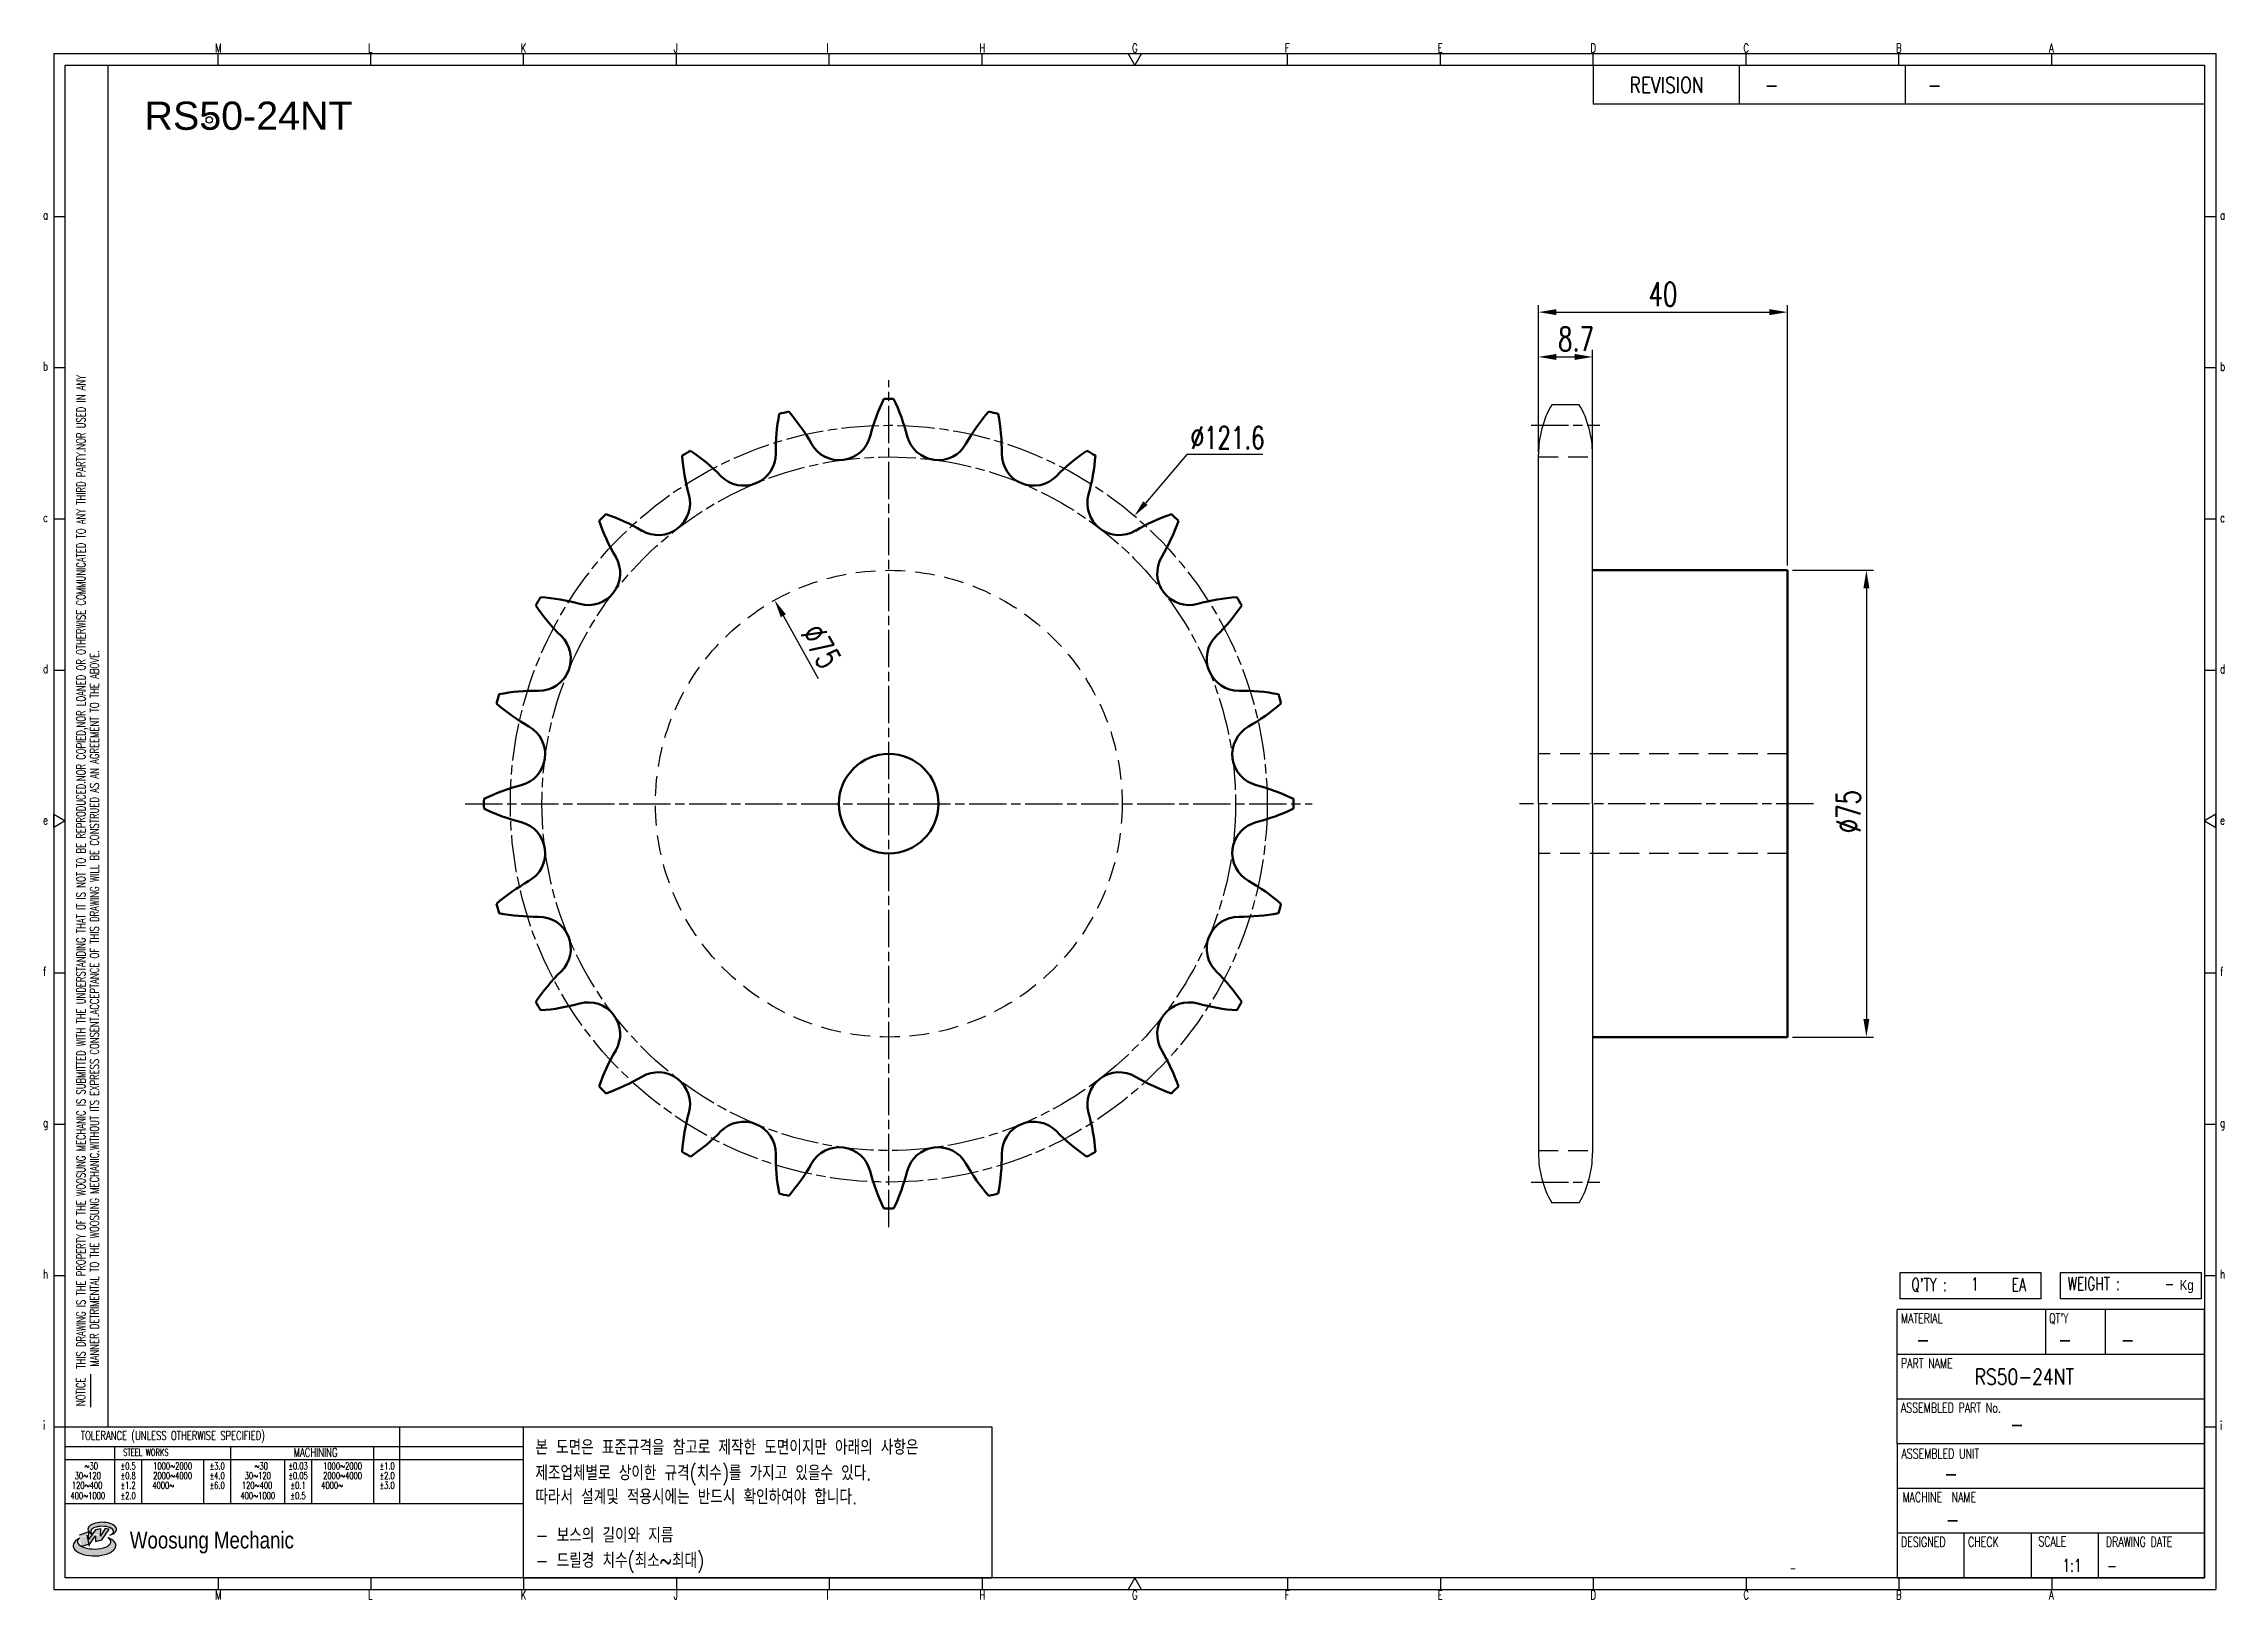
# Model space of a CAD drawing. Header units: millimetres. Extents: x 8308 to 8658, y 4750 to 5000.
import ezdxf
from ezdxf.enums import TextEntityAlignment as Align

# ---------------------------------------------------------------- set-up
doc = ezdxf.new("R2010")
doc.units = ezdxf.units.MM
for name, pattern in [('AM_ISO08W050', [18, 12, -1.5, 3, -1.5]), ('AM_ISO08W050x2', [9, 6, -0.75, 1.5, -0.75]), ('HIDDEN', [9.525, 6.35, -3.175])]:
    doc.linetypes.add(name, pattern=pattern)
for name, color, linetype, lineweight in [('1', 7, 'Continuous', 50), ('22', 30, 'AM_ISO08W050', 25), ('23', 40, 'AM_ISO08W050', 25), ('VIS', 7, 'Continuous', 50)]:
    doc.layers.add(name, color=color, linetype=linetype, lineweight=lineweight)
for name, color, linetype in [('HL', 2, 'HIDDEN'), ('S-DIM', 7, 'Continuous'), ('TITLE', 7, 'Continuous'), ('도면레이아웃', 7, 'Continuous')]:
    doc.layers.add(name, color=color, linetype=linetype)
doc.styles.add('HAN', font='ROMANS.shx', dxfattribs={"width": 0.7, "bigfont": 'whgtxt.shx'})
doc.styles.add('HKD_ST2', font='romans.shx', dxfattribs={"width": 0.7, "height": 4, "bigfont": '@extfont2.shx'})
doc.styles.add('HSG', font='SIMPLEX.shx', dxfattribs={"width": 0.7, "bigfont": 'HSG.shx'})
doc.styles.add('ROMANS', font='romans.shx', dxfattribs={"width": 0.7, "bigfont": 'whgtxt.shx'})
doc.styles.add('SLDTEXTSTYLE4', font='arial.ttf', dxfattribs={"width": 0.8})
doc.styles.get("Standard").update_dxf_attribs({"font": 'arial.ttf'})
doc.dimstyles.new('APP4', dxfattribs={"dimscale": 1.6, "dimtxt": 2.4, "dimasz": 1.8, "dimexe": 0.7, "dimexo": 0.5, "dimgap": 0.6, "dimtad": 1, "dimtoh": 1, "dimdec": 1, "dimrnd": 0.01, "dimzin": 9, "dimdsep": 46, "dimtxsty": 'HSG', "dimcen": 0, "dimclrd": 1, "dimclre": 1, "dimclrt": 256, "dimazin": 2, "dimtp": 1, "dimtm": 1, "dimtfac": 0.5, "dimtdec": 1, "dimtofl": 0, "dimtmove": 0, "dimatfit": 3, "dimfxl": 0, "dimtvp": 1, "dimtolj": 2, "dimlwd": -1, "dimlwe": -1, "dimarcsym": 0})
doc.dimstyles.new('APP6', dxfattribs={"dimscale": 1.5, "dimtxt": 2.4, "dimasz": 1.8, "dimexe": 0.7, "dimexo": 0.5, "dimgap": 0.6, "dimtad": 1, "dimtoh": 1, "dimdec": 1, "dimrnd": 0.01, "dimzin": 9, "dimdsep": 46, "dimtxsty": 'HSG', "dimcen": 0, "dimclrd": 1, "dimclre": 1, "dimclrt": 256, "dimazin": 2, "dimtp": 1, "dimtm": 1, "dimtfac": 0.5, "dimtdec": 1, "dimtofl": 0, "dimtmove": 0, "dimatfit": 3, "dimfxl": 0, "dimtvp": 1, "dimtolj": 2, "dimlwd": -1, "dimlwe": -1, "dimarcsym": 0})

# ---------------------------------------------------------------- blocks, each defined once
blk = doc.blocks.new('SUYWSHJH')
at = {"layer": '도면레이아웃'}
h = blk.add_hatch(color=10, dxfattribs=at)
h.paths.add_polyline_path([(1.544, 35.177), (1.554, 34.966), (1.779, 35.034), (2.054, 35.422), (1.908, 35.446), (1.728, 35.167), (1.741, 35.439), (1.547, 35.405), (1.292, 35.041), (1.295, 35.33), (0.943, 35.208), (1.03, 34.8), (1.336, 34.885)])
edge = h.paths.add_edge_path()
edge.add_ellipse((1.795, 35.421), major_axis=(-0.53, 0), ratio=0.487785, start_angle=122.36065, end_angle=403.39574)
edge.add_line((1.411, 35.244), (1.419, 35.261))
edge.add_ellipse((1.798, 35.344), major_axis=(-0.423, 0), ratio=0.444396, start_angle=131.58977, end_angle=386.19408, ccw=False)
edge = h.paths.add_edge_path()
edge.add_ellipse((1.512, 34.815), major_axis=(-0.793, 0), ratio=0.480113, start_angle=314.67633, end_angle=590.85213)
edge.add_ellipse((1.501, 34.958), major_axis=(-0.62, 0), ratio=0.43311, start_angle=331.7024, end_angle=574.42495, ccw=False)
for p, q in [((0, 90.118), (80.15, 90.118)), ((0, 90.118), (0, 33.191)), ((6.089, 89.693), (6.089, 90.118)), ((11.753, 89.693), (11.753, 90.118)), ((17.418, 89.693), (17.418, 90.118)), ((23.082, 89.693), (23.082, 90.118)), ((28.746, 89.693), (28.746, 90.118)), ((34.411, 89.693), (34.411, 90.118)), ((45.739, 89.693), (45.739, 90.118)), ((51.404, 89.693), (51.404, 90.118)), ((57.068, 89.693), (57.068, 90.118)), ((62.732, 89.693), (62.732, 90.118)), ((68.397, 89.693), (68.397, 90.118)), ((74.061, 89.693), (74.061, 90.118)), ((80.15, 90.118), (80.15, 33.191)), ((0, 84.085), (0.425, 84.085)), ((79.725, 84.085), (80.15, 84.085)), ((0, 78.478), (0.425, 78.478)), ((79.725, 78.478), (80.15, 78.478)), ((0, 72.87), (0.425, 72.87)), ((79.725, 72.87), (80.15, 72.87)), ((0, 67.262), (0.425, 67.262)), ((79.725, 67.262), (80.15, 67.262)), ((0, 56.047), (0.425, 56.047)), ((79.725, 56.047), (80.15, 56.047)), ((0, 50.439), (0.425, 50.439)), ((79.725, 50.439), (80.15, 50.439)), ((0, 44.832), (0.425, 44.832)), ((79.725, 44.832), (80.15, 44.832)), ((1.377, 39.947), (1.377, 41.174)), ((0, 39.224), (0.425, 39.224)), ((79.725, 39.224), (80.15, 39.224)), ((0, 33.191), (80.15, 33.191)), ((6.089, 33.616), (6.089, 33.191)), ((11.753, 33.616), (11.753, 33.191)), ((17.418, 33.616), (17.418, 33.191)), ((23.082, 33.616), (23.082, 33.191)), ((28.746, 33.616), (28.746, 33.191)), ((34.411, 33.616), (34.411, 33.191)), ((45.739, 33.616), (45.739, 33.191)), ((51.404, 33.616), (51.404, 33.191)), ((57.068, 33.616), (57.068, 33.191)), ((62.732, 33.616), (62.732, 33.191)), ((68.397, 33.616), (68.397, 33.191)), ((74.061, 33.616), (74.061, 33.191))]:
    blk.add_line(p, q)
at = {"color": 2}
for p, q in [((2.017, 39.224), (2.017, 89.693)), ((0.425, 39.224), (17.418, 39.224)), ((12.816, 39.224), (12.816, 36.382)), ((17.418, 33.616), (17.418, 39.224)), ((0.425, 38.487), (17.418, 38.487)), ((0.425, 38.012), (17.418, 38.012)), ((2.257, 38.487), (2.257, 36.382)), ((3.257, 38.012), (3.257, 36.382)), ((5.557, 38.012), (5.557, 36.382)), ((6.557, 38.5), (6.557, 36.382)), ((8.557, 38.012), (8.557, 36.382)), ((9.557, 38.026), (9.557, 36.382)), ((11.857, 38.487), (11.857, 36.382)), ((0.425, 36.382), (17.418, 36.382))]:
    blk.add_line(p, q, dxfattribs=at)
at = {"color": 6, "ltscale": 0.5}
for p, q in [((57.068, 89.693), (57.068, 88.246)), ((62.47, 89.693), (62.47, 88.246)), ((68.635, 89.693), (68.635, 88.246)), ((79.725, 88.246), (57.068, 88.246)), ((68.336, 38.59), (68.336, 43.563)), ((79.725, 43.563), (68.336, 43.563)), ((73.827, 43.563), (73.827, 41.905)), ((76.037, 43.563), (76.037, 41.905)), ((79.725, 38.59), (79.725, 43.563)), ((79.725, 41.905), (68.336, 41.905)), ((79.725, 40.248), (68.336, 40.248)), ((68.336, 38.59), (68.336, 33.616)), ((79.725, 38.59), (68.336, 38.59)), ((79.725, 33.616), (79.725, 38.59)), ((79.725, 36.932), (68.336, 36.932)), ((79.725, 35.274), (68.336, 35.274)), ((70.822, 33.616), (70.822, 35.274)), ((73.309, 33.616), (73.309, 35.274)), ((75.796, 33.616), (75.796, 35.274)), ((68.336, 33.616), (79.725, 33.616))]:
    blk.add_line(p, q, dxfattribs=at)
for points in [[(40.075, 89.693), (39.83, 90.118), (40.32, 90.118)], [(0.425, 89.693), (79.725, 89.693), (79.725, 33.616), (0.425, 33.616)], [(0.425, 61.679), (0, 61.433), (0, 61.924)], [(79.725, 61.679), (80.15, 61.433), (80.15, 61.924)], [(40.075, 33.616), (39.83, 33.191), (40.32, 33.191)]]:
    blk.add_lwpolyline(points, close=True)
at = {"layer": 'TITLE', "color": 20}
for p, q in [((68.449, 43.961), (68.449, 44.936)), ((68.449, 44.936), (73.654, 44.936)), ((73.654, 44.936), (73.654, 43.961)), ((74.39, 43.961), (74.39, 44.936)), ((74.39, 44.936), (79.595, 44.936)), ((79.595, 44.936), (79.595, 43.961)), ((73.654, 43.961), (68.449, 43.961)), ((79.595, 43.961), (74.39, 43.961))]:
    blk.add_line(p, q, dxfattribs=at)
at = {"layer": '도면레이아웃'}
for p, q in [((1.295, 35.33), (0.943, 35.208)), ((1.03, 34.8), (1.336, 34.885)), ((1.224, 35.208), (1.311, 34.8)), ((1.224, 35.208), (1.224, 35.208)), ((1.547, 35.405), (1.292, 35.041)), ((1.292, 35.041), (1.295, 35.33)), ((1.336, 34.885), (1.544, 35.177)), ((1.419, 35.261), (1.411, 35.244)), ((1.544, 35.177), (1.554, 34.966)), ((1.741, 35.439), (1.547, 35.405)), ((1.554, 34.966), (1.779, 35.034)), ((1.908, 35.446), (1.728, 35.167)), ((1.728, 35.167), (1.741, 35.439)), ((1.779, 35.034), (2.054, 35.422)), ((2.054, 35.422), (1.908, 35.446))]:
    blk.add_line(p, q, dxfattribs=at)
for centre, major_axis, ratio, start_param, end_param in [((1.795, 35.421), (-0.53, 0), 0.487785, 2.135596, 7.040584), ((1.512, 34.815), (-0.793, 0), 0.480113, 5.492138, 10.312315), ((1.501, 34.958), (-0.62, 0), 0.43311, 5.789299, 10.025607), ((1.798, 35.344), (-0.423, 0), 0.444396, 2.296675, 6.740358)]:
    blk.add_ellipse(centre, major_axis=major_axis, ratio=ratio, start_param=start_param, end_param=end_param, dxfattribs=at)
at = {"color": 4, "style": 'HKD_ST2', "width": 0.7}
for s, p in [('M', (5.988, 90.164)), ('L', (11.652, 90.164)), ('K', (17.316, 90.164)), ('J', (22.981, 90.164)), ('I', (28.645, 90.164)), ('H', (34.309, 90.164)), ('G', (39.974, 90.164)), ('F', (45.638, 90.164)), ('E', (51.302, 90.164)), ('D', (56.967, 90.164)), ('C', (62.631, 90.164)), ('B', (68.295, 90.164)), ('A', (73.96, 90.164)), ('a', (-0.395, 83.976)), ('a', (80.305, 83.97)), ('b', (-0.395, 78.368)), ('b', (80.305, 78.362)), ('c', (-0.395, 72.76)), ('c', (80.305, 72.754)), ('d', (-0.395, 67.153)), ('d', (80.305, 67.147)), ('e', (-0.395, 61.545)), ('e', (80.305, 61.539)), ('f', (-0.395, 55.937)), ('f', (80.305, 55.931)), ('g', (-0.395, 50.33)), ('g', (80.305, 50.324)), ('h', (-0.395, 44.722)), ('h', (80.305, 44.716)), ('i', (-0.395, 39.114)), ('i', (80.305, 39.108)), ('M', (5.988, 32.824)), ('L', (11.652, 32.824)), ('K', (17.316, 32.824)), ('J', (22.981, 32.824)), ('I', (28.645, 32.824)), ('H', (34.309, 32.824)), ('G', (39.974, 32.824)), ('F', (45.638, 32.824)), ('E', (51.302, 32.824)), ('D', (56.967, 32.824)), ('C', (62.631, 32.824)), ('B', (68.295, 32.824)), ('A', (73.96, 32.824))]:
    blk.add_text(s, height=0.326, dxfattribs=at).set_placement(p)
for s, height, style, width, p in [('REVISION', 0.5806, 'HAN', 0.8, (58.415, 88.664)), ('-', 0.581, 'HAN', 0.8, (63.426, 88.664)), ('-', 0.581, 'HAN', 0.8, (69.468, 88.664)), ("Q'TY : ", 0.4746, 'HKD_ST2', 0.7, (68.857, 44.253)), ('1', 0.475, 'HKD_ST2', 0.7, (71.071, 44.275)), ('EA', 0.4746, 'HKD_ST2', 0.7, (72.578, 44.253)), ('WEIGHT : ', 0.4746, 'HKD_ST2', 0.7, (74.65, 44.286)), ('-', 0.581, 'HAN', 0.8, (69.029, 42.157)), ('-', 0.581, 'HAN', 0.8, (74.289, 42.157)), ('-', 0.581, 'HAN', 0.8, (76.623, 42.157)), ('-', 0.581, 'HAN', 0.8, (72.515, 39.013)), ('-', 0.581, 'HAN', 0.8, (70.067, 37.189)), ('-', 0.581, 'HAN', 0.8, (70.126, 35.48)), ('1:1', 0.4746, 'HKD_ST2', 0.7, (74.458, 33.848)), ('-', 0.475, 'HKD_ST2', 0.7, (76.112, 33.837))]:
    blk.add_text(s, height=height, dxfattribs=dict(style=style, width=width)).set_placement(p)
at = {"color": 6, "style": 'HKD_ST2', "width": 0.7}
for s, p in [(' THIS DRAWING IS THE PROPERTY OF THE WOOSUNG MECHANIC IS SUBMITTED WITH THE UNDERSTANDING THAT IT IS NOT TO BE REPRODUCED.NOR COPIED,NOR LOANED OR OTHERWISE COMMUNICATED TO ANY THIRD PARTY.NOR USED IN ANY', (1.173, 41.217)), ('MANNER DETRIMENTAL TO THE WOOSUNG MECHANIC.WITHOUT ITS EXPRESS CONSENT.ACCEPTANCE OF THIS DRAWING WILL BE CONSTRUED AS AN AGREEMENT TO THE ABOVE.', (1.672, 41.447))]:
    blk.add_text(s, height=0.326266, rotation=90, dxfattribs=at).set_placement(p)
at = {"style": 'HKD_ST2', "width": 0.7}
blk.add_text('-', height=0.475, dxfattribs=at).set_placement((78.613, 44.286), align=Align.RIGHT)
at = {"color": 4, "style": 'HKD_ST2', "width": 0.7}
for s, height, p in [('MATERIAL', 0.3651, (68.474, 43.425)), ("QT'Y", 0.3651, (73.965, 43.425)), ('PART NAME', 0.3651, (68.474, 41.756)), ('ASSEMBLED PART No.', 0.36511, (68.474, 40.109)), ('ASSEMBLED UNIT', 0.36511, (68.49, 38.408)), ('MACHINE  NAME', 0.36511, (68.532, 36.794)), ('DESIGNED', 0.3651, (68.474, 35.136)), ('CHECK', 0.3651, (70.961, 35.136)), ('SCALE', 0.3651, (73.566, 35.153)), ('DRAWING DATE', 0.36511, (76.071, 35.141))]:
    blk.add_text(s, height=height, dxfattribs=at).set_placement(p, align=Align.TOP_LEFT)
at = {"style": 'HKD_ST2', "width": 0.7}
blk.add_text('NOTICE', height=0.3263, rotation=90, dxfattribs=at).set_placement((1.163, 39.988))
for s, height, style, width, p in [('TOLERANCE (UNLESS OTHERWISE SPECIFIED)', 0.32627, 'HKD_ST2', 0.7, (4.417, 38.896)), ('-', 0.326, 'ROMANS', 0.65, (64.469, 33.975))]:
    blk.add_text(s, height=height, dxfattribs=dict(style=style, width=width)).set_placement(p, align=Align.MIDDLE_CENTER)
at = {"color": 4, "style": 'HKD_ST2', "width": 0.7}
for s, height, p in [('STEEL WORKS', 0.26101, (3.416, 38.268)), ('MACHINING', 0.3263, (9.707, 38.27)), ('%%P0.5', 0.261, (2.757, 37.762)), ('%%P0.8', 0.261, (2.757, 37.411)), ('%%P3.0', 0.261, (6.057, 37.762)), ('%%P4.0', 0.261, (6.057, 37.411)), ('%%P0.03', 0.261, (9.057, 37.762)), ('%%P0.05', 0.261, (9.057, 37.411)), ('%%P1.0', 0.261, (12.357, 37.762)), ('%%P2.0', 0.261, (12.357, 37.411)), ('%%P1.2', 0.261, (2.757, 37.045)), ('%%P2.0', 0.261, (2.757, 36.67)), ('%%P6.0', 0.261, (6.057, 37.045)), ('%%P0.1', 0.261, (9.057, 37.045)), ('%%P0.5', 0.261, (9.057, 36.67)), ('%%P3.0', 0.261, (12.357, 37.045))]:
    blk.add_text(s, height=height, dxfattribs=at).set_placement(p, align=Align.MIDDLE)
for s, height, p in [('30%%126120', 0.261, (1.263, 37.411)), ('%%12630', 0.261, (1.389, 37.762)), ('2000%%1264000', 0.26101, (4.407, 37.411)), ('1000%%1262000', 0.26101, (4.407, 37.762)), ('30%%126120', 0.261, (7.563, 37.411)), ('%%12630', 0.261, (7.689, 37.762)), ('2000%%1264000', 0.26101, (10.707, 37.411)), ('1000%%1262000', 0.26101, (10.707, 37.762)), ('400%%1261000', 0.26101, (1.263, 36.67)), ('120%%126400', 0.26101, (1.237, 37.045)), ('4000%%126', 0.261, (4.061, 37.045)), ('400%%1261000', 0.26101, (7.563, 36.67)), ('120%%126400', 0.26101, (7.537, 37.045)), ('4000%%126', 0.261, (10.321, 37.045))]:
    blk.add_text(s, height=height, dxfattribs=at).set_placement(p, align=Align.MIDDLE_CENTER)
at = {"color": 1, "style": 'SLDTEXTSTYLE4', "width": 0.8}
blk.add_text('Woosung Mechanic', height=0.61957, dxfattribs=at).set_placement((2.822, 34.711))
at = {"layer": 'TITLE', "width": 0.8}
blk.add_text('Kg', height=0.3789, dxfattribs=at).set_placement((78.807, 44.286))
blk = doc.blocks.new('*D108')
at = {"layer": 'Defpoints', "color": 0, "transparency": 16777216}
for p in [(8483.11, 4924.28), (8404.14, 4831.78)]:
    blk.add_point(p, dxfattribs=at)
at = {"layer": 'S-DIM', "color": 1, "transparency": 16777216}
for p, q in [((8491.54, 4934.14), (8484.87, 4926.33)), ((8503.72, 4934.14), (8491.54, 4934.14))]:
    blk.add_line(p, q, dxfattribs=at)
blk.add_solid([(8484.52, 4926.62), (8485.21, 4926.04), (8483.11, 4924.28)], dxfattribs=at)
at = {"layer": 'S-DIM', "transparency": 16777216, "insert": (8498.08, 4936.84), "char_height": 3.6, "attachment_point": 5, "style": 'HSG'}
blk.add_mtext('\\A2;∅121.6', dxfattribs=at)
blk = doc.blocks.new('*D109')
at = {"layer": 'Defpoints', "color": 0, "transparency": 16777216}
for p in [(8425.28, 4910.74), (8461.97, 4845.32)]:
    blk.add_point(p, dxfattribs=at)
at = {"layer": 'S-DIM', "color": 1, "transparency": 16777216}
blk.add_line((8432.36, 4898.12), (8426.69, 4908.23), dxfattribs=at)
blk.add_solid([(8427.11, 4908.46), (8426.27, 4907.99), (8425.28, 4910.74)], dxfattribs=at)
at = {"layer": 'S-DIM', "transparency": 16777216, "insert": (8432.74, 4903.33), "char_height": 3.84, "attachment_point": 5, "rotation": 299.2851, "style": 'HSG'}
blk.add_mtext('\\A2;∅75', dxfattribs=at)
blk = doc.blocks.new('*D110')
at = {"layer": 'Defpoints', "color": 0, "transparency": 16777216}
for p in [(8556.74, 4949.82), (8548.04, 4933.76), (8556.74, 4934.21)]:
    blk.add_point(p, dxfattribs=at)
at = {"layer": 'S-DIM', "color": 1, "transparency": 16777216}
for p, q in [((8548.04, 4934.56), (8548.04, 4950.94)), ((8550.92, 4949.82), (8553.86, 4949.82)), ((8556.74, 4935.01), (8556.74, 4950.94))]:
    blk.add_line(p, q, dxfattribs=at)
for points in [[(8550.92, 4950.3), (8550.92, 4949.34), (8548.04, 4949.82)], [(8553.86, 4950.3), (8553.86, 4949.34), (8556.74, 4949.82)]]:
    blk.add_solid(points, dxfattribs=at)
at = {"layer": 'S-DIM', "transparency": 16777216, "insert": (8554.08, 4952.7), "char_height": 3.84, "attachment_point": 5, "style": 'HSG'}
blk.add_mtext('\\A2;8.7', dxfattribs=at)
blk = doc.blocks.new('*D111')
at = {"layer": 'Defpoints', "color": 0, "transparency": 16777216}
for p in [(8588.04, 4957.02), (8548.04, 4933.76), (8588.04, 4915.53)]:
    blk.add_point(p, dxfattribs=at)
at = {"layer": 'S-DIM', "color": 1, "transparency": 16777216}
for p, q in [((8548.04, 4934.56), (8548.04, 4958.14)), ((8550.92, 4957.02), (8585.16, 4957.02)), ((8588.04, 4916.33), (8588.04, 4958.14))]:
    blk.add_line(p, q, dxfattribs=at)
for points in [[(8550.92, 4957.5), (8550.92, 4956.54), (8548.04, 4957.02)], [(8585.16, 4957.5), (8585.16, 4956.54), (8588.04, 4957.02)]]:
    blk.add_solid(points, dxfattribs=at)
at = {"layer": 'S-DIM', "transparency": 16777216, "insert": (8568.04, 4959.9), "char_height": 3.84, "attachment_point": 5, "style": 'HSG'}
blk.add_mtext('\\A2;40', dxfattribs=at)
blk = doc.blocks.new('*D112')
at = {"layer": 'Defpoints', "color": 0, "transparency": 16777216}
for p in [(8588.04, 4915.53), (8588.04, 4840.53), (8600.74, 4840.53)]:
    blk.add_point(p, dxfattribs=at)
at = {"layer": 'S-DIM', "color": 1, "transparency": 16777216}
for p, q in [((8588.84, 4915.53), (8601.86, 4915.53)), ((8600.74, 4912.65), (8600.74, 4843.41)), ((8588.84, 4840.53), (8601.86, 4840.53))]:
    blk.add_line(p, q, dxfattribs=at)
for points in [[(8600.26, 4912.65), (8601.22, 4912.65), (8600.74, 4915.53)], [(8600.26, 4843.41), (8601.22, 4843.41), (8600.74, 4840.53)]]:
    blk.add_solid(points, dxfattribs=at)
at = {"layer": 'S-DIM', "transparency": 16777216, "insert": (8597.86, 4876.75), "char_height": 3.84, "attachment_point": 5, "rotation": 90, "style": 'HSG'}
blk.add_mtext('\\A2;%%c75', dxfattribs=at)

msp = doc.modelspace()

# ---------------------------------------------------------------- linework, layer by layer
for p, q in [((8554.61, 4942.15), (8550.17, 4942.15)), ((8548.04, 4878.03), (8548.04, 4934.21)), ((8556.74, 4878.03), (8556.74, 4934.21)), ((8548.04, 4878.03), (8548.04, 4821.85)), ((8556.74, 4878.03), (8556.74, 4821.85)), ((8554.61, 4813.91), (8550.17, 4813.91))]:
    msp.add_line(p, q)
at = {"color": 4}
msp.add_lwpolyline([(8384.95, 4777.91), (8460.21, 4777.91), (8460.21, 4753.6), (8384.95, 4753.6)], close=True, dxfattribs=at)
msp.add_circle((8334.44, 4987.9), 0.524)
for centre, start, end in [((8563.91, 4934.21), 150, 180), ((8540.86, 4934.21), 0, 30), ((8563.91, 4821.85), 180, 210), ((8540.86, 4821.85), 330, 0)]:
    msp.add_arc(centre, 15.87, start, end)
at = {"layer": '1'}
for centre, radius, start, end in [((8471.36, 4929.23), 31.7, 154.0902, 165.625), ((8443.63, 4878.03), 65.05, 89.3129, 90.6871), ((8415.89, 4929.23), 31.7, 14.375, 25.9098), ((8457.16, 4934.66), 31.7, 169.0902, 180.625), ((8443.63, 4878.03), 65.05, 104.3129, 105.6871), ((8403.59, 4920.31), 31.7, 29.375, 40.9098), ((8483.66, 4920.31), 31.7, 139.0902, 150.625), ((8443.63, 4878.03), 65.05, 74.3129, 75.6871), ((8430.09, 4934.66), 31.7, 359.375, 10.9098), ((8443.63, 4878.03), 65.05, 119.3129, 120.6871), ((8394.01, 4908.5), 31.7, 44.375, 55.9098), ((8435.68, 4938.37), 5.13, 209.375, 345.625), ((8451.57, 4938.37), 5.13, 194.375, 330.625), ((8493.24, 4908.5), 31.7, 124.0902, 135.625), ((8443.63, 4878.03), 65.05, 59.3129, 60.6871), ((8442.04, 4936.24), 31.7, 184.0902, 195.625), ((8420.33, 4934.26), 5.13, 224.375, 0.625), ((8466.92, 4934.26), 5.13, 179.375, 315.625), ((8445.21, 4936.24), 31.7, 344.375, 355.9098), ((8406.57, 4926.32), 5.13, 239.375, 15.625), ((8480.68, 4926.32), 5.13, 164.375, 300.625), ((8443.63, 4878.03), 65.05, 134.3129, 135.6871), ((8387.81, 4894.62), 31.7, 59.375, 70.9098), ((8499.44, 4894.62), 31.7, 109.0902, 120.625), ((8443.63, 4878.03), 65.05, 44.3129, 45.6871), ((8427.03, 4933.84), 31.7, 199.0902, 210.625), ((8460.22, 4933.84), 31.7, 329.375, 340.9098), ((8395.34, 4915.08), 5.13, 254.375, 30.625), ((8491.91, 4915.08), 5.13, 149.375, 285.625), ((8443.63, 4878.03), 65.05, 149.3129, 150.6871), ((8413.15, 4927.65), 31.7, 214.0902, 225.625), ((8385.42, 4879.61), 31.7, 74.375, 85.9098), ((8501.83, 4879.61), 31.7, 94.0902, 105.625), ((8474.1, 4927.65), 31.7, 314.375, 325.9098), ((8443.63, 4878.03), 65.05, 29.3129, 30.6871), ((8387.4, 4901.32), 5.13, 269.375, 45.625), ((8499.86, 4901.32), 5.13, 134.375, 270.625), ((8386.99, 4864.49), 31.7, 89.375, 100.9098), ((8500.26, 4864.49), 31.7, 79.0902, 90.625), ((8443.63, 4878.03), 65.05, 164.3129, 165.6871), ((8401.35, 4918.07), 31.7, 229.0902, 240.625), ((8485.9, 4918.07), 31.7, 299.375, 310.9098), ((8443.63, 4878.03), 65.05, 14.3129, 15.6871), ((8383.28, 4885.97), 5.13, 284.375, 60.625), ((8503.97, 4885.97), 5.13, 119.375, 255.625), ((8443.63, 4878.03), 65.05, 179.3129, 180.6871), ((8392.43, 4850.3), 31.7, 104.375, 115.9098), ((8494.82, 4850.3), 31.7, 64.0902, 75.625), ((8443.63, 4878.03), 65.05, 359.3129, 0.6871), ((8392.43, 4905.76), 31.7, 244.0902, 255.625), ((8383.28, 4870.09), 5.13, 299.375, 75.625), ((8503.97, 4870.09), 5.13, 104.375, 240.625), ((8494.82, 4905.76), 31.7, 284.375, 295.9098), ((8401.35, 4837.99), 31.7, 119.375, 130.9098), ((8485.9, 4837.99), 31.7, 49.0902, 60.625), ((8443.63, 4878.03), 65.05, 194.3129, 195.6871), ((8443.63, 4878.03), 65.05, 344.3129, 345.6871), ((8386.99, 4891.57), 31.7, 259.0902, 270.625), ((8387.4, 4854.74), 5.13, 314.375, 90.625), ((8499.86, 4854.74), 5.13, 89.375, 225.625), ((8500.26, 4891.57), 31.7, 269.375, 280.9098), ((8413.15, 4828.41), 31.7, 134.375, 145.9098), ((8474.1, 4828.41), 31.7, 34.0902, 45.625), ((8443.63, 4878.03), 65.05, 209.3129, 210.6871), ((8385.42, 4876.45), 31.7, 274.0902, 285.625), ((8395.34, 4840.98), 5.13, 329.375, 105.625), ((8491.91, 4840.98), 5.13, 74.375, 210.625), ((8501.83, 4876.45), 31.7, 254.375, 265.9098), ((8443.63, 4878.03), 65.05, 329.3129, 330.6871), ((8427.03, 4822.22), 31.7, 149.375, 160.9098), ((8460.22, 4822.22), 31.7, 19.0902, 30.625), ((8387.81, 4861.44), 31.7, 289.0902, 300.625), ((8406.57, 4829.75), 5.13, 344.375, 120.625), ((8480.68, 4829.75), 5.13, 59.375, 195.625), ((8499.44, 4861.44), 31.7, 239.375, 250.9098), ((8443.63, 4878.03), 65.05, 224.3129, 225.6871), ((8443.63, 4878.03), 65.05, 314.3129, 315.6871), ((8442.04, 4819.83), 31.7, 164.375, 175.9098), ((8420.33, 4821.8), 5.13, 359.375, 135.625), ((8466.92, 4821.8), 5.13, 44.375, 180.625), ((8445.21, 4819.83), 31.7, 4.0902, 15.625), ((8394.01, 4847.56), 31.7, 304.0902, 315.625), ((8435.68, 4817.69), 5.13, 14.375, 150.625), ((8451.57, 4817.69), 5.13, 29.375, 165.625), ((8493.24, 4847.56), 31.7, 224.375, 235.9098), ((8443.63, 4878.03), 65.05, 239.3129, 240.6871), ((8457.16, 4821.4), 31.7, 179.375, 190.9098), ((8403.59, 4835.75), 31.7, 319.0902, 330.625), ((8471.36, 4826.83), 31.7, 194.375, 205.9098), ((8415.89, 4826.83), 31.7, 334.0902, 345.625), ((8483.66, 4835.75), 31.7, 209.375, 220.9098), ((8430.09, 4821.4), 31.7, 349.0902, 0.625), ((8443.63, 4878.03), 65.05, 299.3129, 300.6871), ((8443.63, 4878.03), 65.05, 254.3129, 255.6871), ((8443.63, 4878.03), 65.05, 284.3129, 285.6871), ((8443.63, 4878.03), 65.05, 269.3129, 270.6871)]:
    msp.add_arc(centre, radius, start, end, dxfattribs=at)
at = {"layer": '22', "linetype": 'AM_ISO08W050x2'}
for p, q in [((8546.86, 4938.84), (8557.92, 4938.84)), ((8546.86, 4817.22), (8557.92, 4817.22))]:
    msp.add_line(p, q, dxfattribs=at)
at = {"layer": '23', "color": 4, "linetype": 'AM_ISO08W050x2'}
for p, q in [((8443.63, 4809.98), (8443.63, 4946.08)), ((8375.57, 4878.03), (8511.68, 4878.03)), ((8592.26, 4878.03), (8545.01, 4878.03))]:
    msp.add_line(p, q, dxfattribs=at)
for radius in [60.81, 55.73]:
    msp.add_circle((8443.63, 4878.03), radius, dxfattribs=at)
at = {"layer": 'HL', "ltscale": 0.5}
for p, q in [((8548.04, 4933.76), (8556.74, 4933.76)), ((8588.04, 4886.03), (8548.04, 4886.03)), ((8588.04, 4870.03), (8548.04, 4870.03)), ((8548.04, 4822.3), (8556.74, 4822.3))]:
    msp.add_line(p, q, dxfattribs=at)
msp.add_circle((8443.63, 4878.03), 37.5, dxfattribs=at)
at = {"layer": 'VIS'}
for p, q in [((8588.04, 4915.53), (8556.74, 4915.53)), ((8588.04, 4915.53), (8588.04, 4840.53)), ((8588.04, 4840.53), (8556.74, 4840.53))]:
    msp.add_line(p, q, dxfattribs=at)
msp.add_circle((8443.63, 4878.03), 8, dxfattribs=at)

# ---------------------------------------------------------------- block references
at = {"xscale": 4.335323395457954, "yscale": 4.335323395457954, "zscale": 4.335323395457954}
msp.add_blockref('SUYWSHJH', (8309.44, 4607.87), dxfattribs=at)

# ---------------------------------------------------------------- texts
at = {"color": 2}
msp.add_text('RS50-24NT', height=4.53, dxfattribs=at).set_placement((8324.04, 4986.32))
at = {"style": 'HAN', "width": 0.8}
msp.add_text('RS50-24NT', height=2.517, dxfattribs=at).set_placement((8618.15, 4784.68))
at = {"color": 4, "style": 'HAN', "width": 0.8}
for s, p in [('본 도면은 표준규격을 참고로 제작한 도면이지만 아래의 사항은', (8386.84, 4773.41)), ('제조업체별로 상이한 규격(치수)를 가지고 있을수 있다.', (8386.84, 4769.29)), ('따라서 설계및 적용시에는 반드시 확인하여야 합니다.', (8386.84, 4765.45)), ('- 보스의 길이와 지름', (8386.84, 4759.28)), ('- 드릴경 치수(최소~최대)', (8386.84, 4755.22))]:
    msp.add_text(s, height=2.3817, dxfattribs=at).set_placement(p)

# ---------------------------------------------------------------- dimensions: what is measured, and where the dimension line sits
at = {"layer": 'S-DIM', "color": 3}
dim = msp.add_linear_dim(base=(8588.04, 4957.02), p1=(8548.04, 4933.76), p2=(8588.04, 4915.53), dimstyle='APP4', dxfattribs=at)
dim.commit()
dim.dimension.update_dxf_attribs({"geometry": '*D111', "text_midpoint": (8568.04, 4959.9)})
dim = msp.add_linear_dim(base=(8556.74, 4949.82), p1=(8548.04, 4933.76), p2=(8556.74, 4934.21), dimstyle='APP4', dxfattribs=at)
dim.commit()
dim.dimension.update_dxf_attribs({"geometry": '*D110', "text_midpoint": (8554.08, 4949.82), "dimtype": 160})
for p1, p2, dimstyle, picture, middle in [((8404.14, 4831.78), (8483.11, 4924.28), 'APP6', '*D108', (8498.08, 4934.14)), ((8461.97, 4845.32), (8425.28, 4910.74), 'APP4', '*D109', (8430.23, 4901.92))]:
    dim = msp.add_diameter_dim_2p(p1=p1, p2=p2, dimstyle=dimstyle, dxfattribs=at)
    dim.commit()
    dim.dimension.update_dxf_attribs({"geometry": picture, "text_midpoint": middle, "dimtype": 163})
dim = msp.add_linear_dim(base=(8600.74, 4840.53), p1=(8588.04, 4915.53), p2=(8588.04, 4840.53), angle=90, text='%%c<>', dimstyle='APP4', dxfattribs=at)
dim.commit()
dim.dimension.update_dxf_attribs({"geometry": '*D112', "text_midpoint": (8600.74, 4876.75), "dimtype": 160})

doc.saveas('drawing.dxf')
